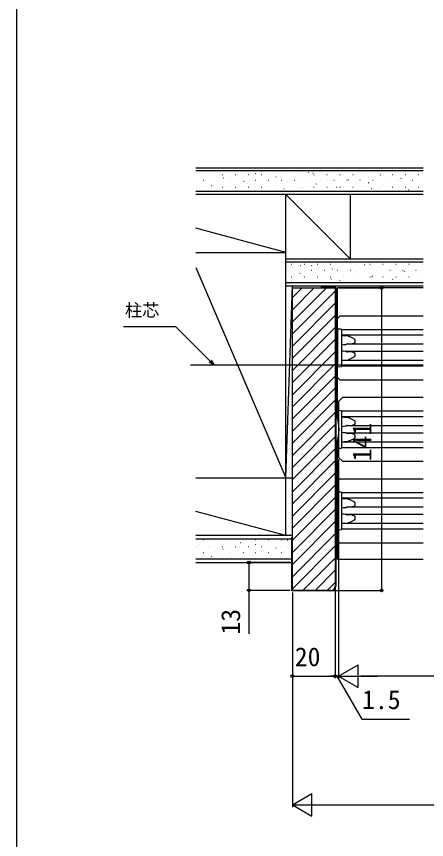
# Model space of a CAD drawing. Units: millimetres, scale not verified. Extents: x -525 to 525, y -783 to 779.
# Drawn here: x -525 to -334, y -399.7 to -16.1 of the extents above; entities that cross this region are included whole.
import ezdxf
from ezdxf.enums import TextEntityAlignment as Align

# ---------------------------------------------------------------- set-up
doc = ezdxf.new("R2010")
doc.units = ezdxf.units.MM
doc.header["$LTSCALE"] = 4
for name, color, linetype in [('0-5_YKK_12', 2, 'Continuous'), ('0-6_YKK_13', 4, 'Continuous'), ('0-8_YKK_D', 6, 'Continuous'), ('0-9_YKK_ZWAK', 7, 'Continuous'), ('0-A_YSS_K', 3, 'Continuous'), ('0-B_YSS_KE', 3, 'Continuous')]:
    doc.layers.add(name, color=color, linetype=linetype)
doc.styles.add('ＭＳ ゴシック', font='')
doc.styles.get('ＭＳ ゴシック').set_extended_font_data('MS Gothic')

msp = doc.modelspace()

# ---------------------------------------------------------------- linework, layer by layer
at = {"layer": '0-5_YKK_12'}
for p, q in [((-375.5, -203.032), (-375.5, -142.578)), ((-335.499, -142.578), (-375.5, -142.578)), ((-374.3, -155.578), (-376.3, -157.578)), ((-374.3, -155.578), (-335.499, -155.578)), ((-376.3, -157.578), (-376.3, -183.578)), ((-335.499, -162.078), (-373.519, -162.078)), ((-335.499, -164.678), (-373.5, -164.678)), ((-335.499, -168.878), (-371.286, -168.878)), ((-335.499, -172.278), (-371.286, -172.278)), ((-335.499, -176.478), (-373.5, -176.478)), ((-335.499, -178.577), (-444, -178.577)), ((-335.499, -179.078), (-373.519, -179.078)), ((-374.3, -185.578), (-376.3, -183.578)), ((-335.499, -185.578), (-374.3, -185.578)), ((-373, -193.578), (-375, -195.578)), ((-375, -195.578), (-375, -221.578)), ((-373, -193.578), (-335.499, -193.578)), ((-335.499, -200.078), (-373.519, -200.078)), ((-335.499, -202.678), (-373.5, -202.678)), ((-335.499, -206.878), (-371.286, -206.878)), ((-335.499, -210.278), (-371.286, -210.278)), ((-375.5, -269.078), (-375.5, -214.123)), ((-335.499, -214.478), (-373.5, -214.478)), ((-335.499, -217.078), (-373.519, -217.078)), ((-373, -223.578), (-375, -221.578)), ((-335.499, -223.578), (-373, -223.578)), ((-374.3, -231.578), (-376.3, -233.578)), ((-376.3, -233.578), (-376.3, -259.578)), ((-374.3, -231.578), (-335.499, -231.578)), ((-335.499, -238.078), (-373.519, -238.078)), ((-335.499, -240.678), (-373.5, -240.678)), ((-335.499, -244.878), (-371.286, -244.878)), ((-335.499, -248.278), (-371.286, -248.278)), ((-335.499, -252.478), (-373.5, -252.478)), ((-335.499, -255.078), (-373.519, -255.078)), ((-374.3, -261.578), (-376.3, -259.578)), ((-335.499, -261.578), (-374.3, -261.578)), ((-375.5, -269.078), (-335.499, -269.078))]:
    msp.add_line(p, q, dxfattribs=at)
at = {"layer": '0-6_YKK_13'}
for p, q in [((-373.5, -162.881), (-373.5, -162.182)), ((-373.5, -178.274), (-373.5, -162.881)), ((-372.37, -164.947), (-373.5, -164.878)), ((-370.543, -165.058), (-372.37, -164.947)), ((-370.873, -168.732), (-368.648, -168.693)), ((-369.755, -165.266), (-367.92, -166.202)), ((-367.338, -167.039), (-367.338, -167.675)), ((-368.648, -172.462), (-370.871, -172.423)), ((-373.5, -176.278), (-372.37, -176.208)), ((-372.37, -176.208), (-370.543, -176.097)), ((-367.92, -174.953), (-369.755, -175.889)), ((-367.338, -173.48), (-367.338, -174.116)), ((-375.5, -178.379), (-375.5, -179.378)), ((-375.5, -179.378), (-373.782, -179.272)), ((-373.5, -178.973), (-373.5, -178.274)), ((-375.974, -202.178), (-376.254, -202.178)), ((-376.254, -214.978), (-376.254, -202.178)), ((-373.5, -200.881), (-373.5, -200.182)), ((-373.5, -216.274), (-373.5, -200.881)), ((-372.37, -202.947), (-373.5, -202.878)), ((-370.543, -203.058), (-372.37, -202.947)), ((-369.755, -203.266), (-367.92, -204.202)), ((-370.873, -206.732), (-368.648, -206.693)), ((-367.338, -205.039), (-367.338, -205.675)), ((-368.648, -210.462), (-370.871, -210.423)), ((-373.5, -214.278), (-372.37, -214.208)), ((-372.37, -214.208), (-370.543, -214.097)), ((-367.92, -212.953), (-369.755, -213.889)), ((-367.338, -211.48), (-367.338, -212.116)), ((-376.254, -214.978), (-375.974, -214.978)), ((-375.5, -216.379), (-375.5, -217.378)), ((-375.5, -217.378), (-373.782, -217.272)), ((-373.5, -216.973), (-373.5, -216.274)), ((-373.5, -238.881), (-373.5, -238.182)), ((-373.5, -254.274), (-373.5, -238.881)), ((-372.37, -240.947), (-373.5, -240.878)), ((-370.543, -241.058), (-372.37, -240.947)), ((-369.755, -241.266), (-367.92, -242.202)), ((-370.873, -244.732), (-368.648, -244.693)), ((-367.338, -243.039), (-367.338, -243.675)), ((-368.648, -248.462), (-370.871, -248.423)), ((-373.5, -252.278), (-372.37, -252.208)), ((-372.37, -252.208), (-370.543, -252.097)), ((-367.92, -250.953), (-369.755, -251.889)), ((-367.338, -249.48), (-367.338, -250.116)), ((-375.5, -254.379), (-375.5, -255.378)), ((-375.5, -255.378), (-373.782, -255.272)), ((-373.5, -254.973), (-373.5, -254.274))]:
    msp.add_line(p, q, dxfattribs=at)
for points in [[(-373.782, -161.883), (-375.5, -161.778), (-375.5, -162.776), (-375.5, -165.085), (-375.5, -176.07), (-375.5, -178.379)], [(-370.863, -168.729), (-371.063, -168.792), (-371.261, -168.867), (-371.455, -168.953), (-371.645, -169.052)], [(-370.543, -165.058), (-370.382, -165.074), (-370.221, -165.103), (-370.063, -165.143), (-369.907, -165.197), (-369.755, -165.266)], [(-367.338, -167.675), (-367.35, -167.816), (-367.387, -167.951), (-367.445, -168.077), (-367.521, -168.191), (-367.61, -168.292), (-367.708, -168.38), (-367.815, -168.456), (-367.926, -168.519), (-368.042, -168.572), (-368.16, -168.615), (-368.281, -168.647), (-368.402, -168.671), (-368.525, -168.687), (-368.648, -168.693)], [(-367.92, -166.202), (-367.821, -166.257), (-367.727, -166.322), (-367.638, -166.396), (-367.556, -166.481), (-367.483, -166.576), (-367.422, -166.681), (-367.376, -166.795), (-367.347, -166.915), (-367.338, -167.039)], [(-373.5, -171.861), (-372.63, -171.967), (-371.759, -172.065)], [(-371.759, -169.089), (-372.629, -169.187), (-373.499, -169.294)], [(-371.645, -172.103), (-371.455, -172.202), (-371.261, -172.288), (-371.063, -172.363), (-370.863, -172.426)], [(-368.648, -172.462), (-368.516, -172.469), (-368.384, -172.487), (-368.253, -172.514), (-368.124, -172.552), (-367.997, -172.602), (-367.874, -172.664), (-367.757, -172.738), (-367.647, -172.827), (-367.547, -172.931), (-367.461, -173.05), (-367.395, -173.184), (-367.352, -173.329), (-367.338, -173.48)], [(-369.755, -175.889), (-369.907, -175.958), (-370.063, -176.012), (-370.221, -176.053), (-370.382, -176.081), (-370.543, -176.097)], [(-367.338, -174.116), (-367.347, -174.24), (-367.376, -174.36), (-367.422, -174.474), (-367.483, -174.579), (-367.556, -174.674), (-367.638, -174.759), (-367.727, -174.833), (-367.821, -174.898), (-367.92, -174.953)], [(-373.782, -199.883), (-375.5, -199.778), (-375.5, -200.776), (-375.5, -203.085), (-375.5, -203.203)], [(-370.543, -203.058), (-370.382, -203.074), (-370.221, -203.103), (-370.063, -203.143), (-369.907, -203.197), (-369.755, -203.266)], [(-371.759, -207.089), (-372.629, -207.187), (-373.499, -207.294)], [(-370.863, -206.729), (-371.063, -206.792), (-371.261, -206.867), (-371.455, -206.953), (-371.645, -207.052)], [(-367.338, -205.675), (-367.35, -205.816), (-367.387, -205.951), (-367.445, -206.077), (-367.521, -206.191), (-367.61, -206.292), (-367.708, -206.38), (-367.815, -206.456), (-367.926, -206.519), (-368.042, -206.572), (-368.16, -206.615), (-368.281, -206.647), (-368.402, -206.671), (-368.525, -206.687), (-368.648, -206.693)], [(-367.92, -204.202), (-367.821, -204.257), (-367.727, -204.322), (-367.638, -204.396), (-367.556, -204.481), (-367.483, -204.576), (-367.422, -204.681), (-367.376, -204.795), (-367.347, -204.915), (-367.338, -205.039)], [(-373.5, -209.861), (-372.63, -209.967), (-371.759, -210.065)], [(-371.645, -210.103), (-371.455, -210.202), (-371.261, -210.288), (-371.063, -210.363), (-370.863, -210.426)], [(-368.648, -210.462), (-368.516, -210.469), (-368.384, -210.487), (-368.253, -210.514), (-368.124, -210.552), (-367.997, -210.602), (-367.874, -210.664), (-367.757, -210.738), (-367.647, -210.827), (-367.547, -210.931), (-367.461, -211.05), (-367.395, -211.184), (-367.352, -211.329), (-367.338, -211.48)], [(-375.5, -213.952), (-375.5, -214.07), (-375.5, -216.379)], [(-369.755, -213.889), (-369.907, -213.958), (-370.063, -214.012), (-370.221, -214.053), (-370.382, -214.081), (-370.543, -214.097)], [(-367.338, -212.116), (-367.347, -212.24), (-367.376, -212.36), (-367.422, -212.474), (-367.483, -212.579), (-367.556, -212.674), (-367.638, -212.759), (-367.727, -212.833), (-367.821, -212.898), (-367.92, -212.953)], [(-373.782, -237.883), (-375.5, -237.778), (-375.5, -238.776), (-375.5, -241.085), (-375.5, -252.07), (-375.5, -254.379)], [(-370.543, -241.058), (-370.382, -241.074), (-370.221, -241.103), (-370.063, -241.143), (-369.907, -241.197), (-369.755, -241.266)], [(-371.759, -245.089), (-372.629, -245.187), (-373.499, -245.294)], [(-370.863, -244.729), (-371.063, -244.792), (-371.261, -244.867), (-371.455, -244.953), (-371.645, -245.052)], [(-367.338, -243.675), (-367.35, -243.816), (-367.387, -243.951), (-367.445, -244.077), (-367.521, -244.191), (-367.61, -244.292), (-367.708, -244.38), (-367.815, -244.456), (-367.926, -244.519), (-368.042, -244.572), (-368.16, -244.615), (-368.281, -244.647), (-368.402, -244.671), (-368.525, -244.687), (-368.648, -244.693)], [(-367.92, -242.202), (-367.821, -242.257), (-367.727, -242.322), (-367.638, -242.396), (-367.556, -242.481), (-367.483, -242.576), (-367.422, -242.681), (-367.376, -242.795), (-367.347, -242.915), (-367.338, -243.039)], [(-373.5, -247.861), (-372.63, -247.967), (-371.759, -248.065)], [(-371.645, -248.103), (-371.455, -248.202), (-371.261, -248.288), (-371.063, -248.363), (-370.863, -248.426)], [(-368.648, -248.462), (-368.516, -248.469), (-368.384, -248.487), (-368.253, -248.514), (-368.124, -248.552), (-367.997, -248.602), (-367.874, -248.664), (-367.757, -248.738), (-367.647, -248.827), (-367.547, -248.931), (-367.461, -249.05), (-367.395, -249.184), (-367.352, -249.329), (-367.338, -249.48)], [(-369.755, -251.889), (-369.907, -251.958), (-370.063, -252.012), (-370.221, -252.053), (-370.382, -252.081), (-370.543, -252.097)], [(-367.338, -250.116), (-367.347, -250.24), (-367.376, -250.36), (-367.422, -250.474), (-367.483, -250.579), (-367.556, -250.674), (-367.638, -250.759), (-367.727, -250.833), (-367.821, -250.898), (-367.92, -250.953)]]:
    msp.add_lwpolyline(points, dxfattribs=at)
for centre, radius, start, end in [((-373.8, -162.182), 0.3, 0, 86.5), ((-371.792, -168.79), 0.3, 276.36916, 299.27728), ((-371.792, -172.365), 0.3, 60.72272, 83.63084), ((-373.8, -178.973), 0.3, 273.5, 0), ((-375.974, -202.478), 0.3, 17.1558, 90), ((-395.734, -208.578), 20.98, 342.8442, 17.1558), ((-373.8, -200.182), 0.3, 0, 86.5), ((-371.792, -206.79), 0.3, 276.36916, 299.27728), ((-371.792, -210.365), 0.3, 60.72272, 83.63084), ((-375.974, -214.678), 0.3, 270, 342.8442), ((-373.8, -216.973), 0.3, 273.5, 0), ((-373.8, -238.182), 0.3, 0, 86.5), ((-371.792, -244.79), 0.3, 276.36916, 299.27728), ((-371.792, -248.365), 0.3, 60.72272, 83.63084), ((-373.8, -254.973), 0.3, 273.5, 0)]:
    msp.add_arc(centre, radius, start, end, dxfattribs=at)
at = {"layer": '0-8_YKK_D'}
for p, q in [((-375.5, -142.578), (-354.002, -142.578)), ((-355.002, -142.578), (-355.002, -283.578)), ((-375, -222.578), (-375, -324.578)), ((-375, -222.578), (-375, -324.578)), ((-397.5, -270.577), (-417.7, -270.577)), ((-397.5, -283.578), (-417.7, -283.578)), ((-377.559, -283.578), (-354.002, -283.578)), ((-376.5, -282.578), (-376.5, -324.578)), ((-376.5, -282.578), (-376.5, -324.578)), ((-396.5, -284.578), (-396.5, -324.578)), ((-396.5, -285.578), (-396.5, -384.578)), ((-375, -323.578), (-365.907, -318.328)), ((-365.907, -328.828), (-365.907, -318.328)), ((-396.5, -323.578), (-376.5, -323.578)), ((-376.5, -323.578), (-379.05, -323.578)), ((-375, -323.578), (-376.5, -323.578)), ((-375, -323.578), (-376.5, -323.578)), ((-375, -323.578), (-372.45, -323.578)), ((-375, -323.578), (-365.907, -328.828)), ((-375, -323.578), (-356.813, -323.578)), ((-263, -323.578), (-364.5, -323.578)), ((-396.5, -383.578), (-387.407, -378.328)), ((-387.407, -388.828), (-387.407, -378.328)), ((-396.5, -383.578), (-387.407, -388.828)), ((-396.5, -383.578), (-378.313, -383.578)), ((-386, -383.578), (94, -383.578))]:
    msp.add_line(p, q, dxfattribs=at)
for points in [[(-432.942, -178.577), (-434.746, -176.774), (-450.812, -160.708), (-475.204, -160.708)], [(-434.262, -176.291), (-432.942, -178.577), (-435.229, -177.258)], [(-416.7, -270.577), (-416.7, -283.578), (-416.7, -303.855)], [(-375.75, -323.578), (-364.189, -343.578), (-341.917, -343.578)]]:
    msp.add_lwpolyline(points, dxfattribs=at)
for centre in [(-355.002, -142.578), (-416.7, -270.577), (-416.7, -283.578), (-355.002, -283.578), (-396.5, -323.578), (-376.5, -323.578), (-376.5, -323.578)]:
    msp.add_circle(centre, 0.637, dxfattribs=at)
at = {"layer": '0-9_YKK_ZWAK'}
msp.add_line((-525, 746.6), (-525, -783.4), dxfattribs=at)
at = {"layer": '0-A_YSS_K'}
for p, q in [((-441.5, -86.577), (-335.499, -86.577)), ((-335.499, -88.077), (-441.5, -88.077)), ((-336.774, -88.246), (-336.755, -88.239)), ((-441.214, -89.657), (-441.114, -89.657)), ((-437.678, -89.886), (-437.659, -89.88)), ((-435.134, -89.657), (-435.034, -89.657)), ((-429.054, -89.657), (-428.954, -89.657)), ((-428.724, -91.466), (-428.557, -91.355)), ((-424.659, -90.958), (-424.641, -90.952)), ((-422.974, -89.657), (-422.874, -89.657)), ((-419.173, -89.015), (-419.154, -89.009)), ((-416.894, -89.657), (-416.794, -89.657)), ((-413.74, -89.384), (-413.574, -89.273)), ((-411.641, -92.03), (-411.622, -92.023)), ((-410.814, -89.657), (-410.714, -89.657)), ((-406.155, -90.087), (-406.136, -90.081)), ((-404.734, -89.657), (-404.634, -89.657)), ((-404.135, -90.861), (-403.968, -90.751)), ((-398.654, -89.657), (-398.554, -89.657)), ((-393.136, -91.159), (-393.117, -91.152)), ((-392.574, -89.657), (-392.474, -89.657)), ((-389.151, -88.779), (-388.984, -88.669)), ((-386.896, -88.949), (-386.877, -88.943)), ((-386.494, -89.657), (-386.394, -89.657)), ((-380.414, -89.657), (-380.314, -89.657)), ((-374.334, -89.657), (-374.234, -89.657)), ((-373.878, -90.021), (-373.859, -90.014)), ((-370.557, -92.144), (-370.391, -92.033)), ((-368.254, -89.657), (-368.154, -89.657)), ((-362.174, -89.657), (-362.074, -89.657)), ((-360.859, -91.093), (-360.84, -91.086)), ((-356.094, -89.657), (-355.994, -89.657)), ((-355.574, -90.062), (-355.407, -89.951)), ((-355.279, -89.117), (-355.26, -89.11)), ((-350.014, -89.657), (-349.914, -89.657)), ((-345.968, -91.54), (-345.801, -91.429)), ((-343.934, -89.657), (-343.834, -89.657)), ((-342.26, -90.189), (-342.241, -90.182)), ((-337.854, -89.657), (-337.754, -89.657)), ((-441.214, -95.637), (-441.114, -95.637)), ((-437.984, -92.407), (-437.884, -92.407)), ((-436.48, -95.144), (-436.461, -95.138)), ((-435.134, -95.637), (-435.034, -95.637)), ((-434.103, -95.026), (-433.936, -94.915)), ((-431.904, -92.407), (-431.804, -92.407)), ((-430.24, -92.934), (-430.221, -92.928)), ((-429.054, -95.637), (-428.954, -95.637)), ((-425.824, -92.407), (-425.724, -92.407)), ((-422.974, -95.637), (-422.874, -95.637)), ((-419.744, -92.407), (-419.644, -92.407)), ((-419.119, -92.944), (-418.952, -92.833)), ((-417.221, -94.006), (-417.203, -94)), ((-416.894, -95.637), (-416.794, -95.637)), ((-413.664, -92.407), (-413.564, -92.407)), ((-410.814, -95.637), (-410.714, -95.637)), ((-407.584, -92.407), (-407.484, -92.407)), ((-404.734, -95.637), (-404.634, -95.637)), ((-404.203, -95.078), (-404.184, -95.071)), ((-401.504, -92.407), (-401.404, -92.407)), ((-398.654, -95.637), (-398.554, -95.637)), ((-398.622, -93.102), (-398.604, -93.095)), ((-395.424, -92.407), (-395.324, -92.407)), ((-392.574, -95.637), (-392.474, -95.637)), ((-389.344, -92.407), (-389.244, -92.407)), ((-386.494, -95.637), (-386.394, -95.637)), ((-385.604, -94.174), (-385.585, -94.167)), ((-385.541, -94.226), (-385.375, -94.115)), ((-383.264, -92.407), (-383.164, -92.407)), ((-380.414, -95.637), (-380.314, -95.637)), ((-380.118, -92.231), (-380.099, -92.224)), ((-377.184, -92.407), (-377.084, -92.407)), ((-375.936, -95.704), (-375.769, -95.593)), ((-374.334, -95.637), (-374.234, -95.637)), ((-372.585, -95.246), (-372.567, -95.239)), ((-371.104, -92.407), (-371.004, -92.407)), ((-368.254, -95.637), (-368.154, -95.637)), ((-367.099, -93.303), (-367.08, -93.296)), ((-365.024, -92.407), (-364.924, -92.407)), ((-362.174, -95.637), (-362.074, -95.637)), ((-360.952, -93.622), (-360.785, -93.511)), ((-358.944, -92.407), (-358.844, -92.407)), ((-356.094, -95.637), (-355.994, -95.637)), ((-354.081, -94.375), (-354.062, -94.368)), ((-352.864, -92.407), (-352.764, -92.407)), ((-350.014, -95.637), (-349.914, -95.637)), ((-347.841, -92.165), (-347.822, -92.158)), ((-346.784, -92.407), (-346.684, -92.407)), ((-343.934, -95.637), (-343.834, -95.637)), ((-341.062, -95.446), (-341.043, -95.44)), ((-340.704, -92.407), (-340.604, -92.407)), ((-337.854, -95.637), (-337.754, -95.637)), ((-441.5, -97.577), (-335.499, -97.577)), ((-335.499, -99.077), (-441.5, -99.077)), ((-423.462, -96.216), (-423.443, -96.209)), ((-410.443, -97.288), (-410.424, -97.281)), ((-400.525, -96.308), (-400.358, -96.198)), ((-399.5, -126.077), (-399.5, -99.077)), ((-391.184, -96.15), (-391.166, -96.143)), ((-378.166, -97.222), (-378.147, -97.215)), ((-359.567, -96.317), (-359.548, -96.311)), ((-346.548, -97.389), (-346.53, -97.382)), ((-342.359, -96.986), (-342.192, -96.876)), ((-399.5, -126.077), (-441.5, -114.824)), ((-441.5, -126.077), (-399.5, -126.077)), ((-399.5, -231.077), (-399.5, -126.077)), ((-399.5, -129.077), (-335.499, -129.077)), ((-441.5, -133.077), (-399.5, -231.077)), ((-335.499, -130.577), (-399.5, -130.577)), ((-396.894, -131.517), (-396.794, -131.517)), ((-393.664, -134.267), (-393.564, -134.267)), ((-392.626, -132.152), (-392.608, -132.146)), ((-390.814, -131.517), (-390.714, -131.517)), ((-387.601, -132.333), (-387.434, -132.223)), ((-387.584, -134.267), (-387.484, -134.267)), ((-384.734, -131.517), (-384.634, -131.517)), ((-381.504, -134.267), (-381.404, -134.267)), ((-379.608, -133.224), (-379.589, -133.218)), ((-378.654, -131.517), (-378.554, -131.517)), ((-377.995, -133.811), (-377.829, -133.701)), ((-375.424, -134.267), (-375.324, -134.267)), ((-374.027, -131.248), (-374.009, -131.241)), ((-372.574, -131.517), (-372.474, -131.517)), ((-369.344, -134.267), (-369.244, -134.267)), ((-366.494, -131.517), (-366.394, -131.517)), ((-363.264, -134.267), (-363.164, -134.267)), ((-363.012, -131.729), (-362.845, -131.619)), ((-361.009, -132.32), (-360.99, -132.313)), ((-360.414, -131.517), (-360.314, -131.517)), ((-357.184, -134.267), (-357.084, -134.267)), ((-354.334, -131.517), (-354.234, -131.517)), ((-351.104, -134.267), (-351.004, -134.267)), ((-348.254, -131.517), (-348.154, -131.517)), ((-347.99, -133.392), (-347.972, -133.385)), ((-345.024, -134.267), (-344.924, -134.267)), ((-342.504, -131.449), (-342.485, -131.442)), ((-342.174, -131.517), (-342.074, -131.517)), ((-338.944, -134.267), (-338.844, -134.267)), ((-336.094, -131.517), (-335.994, -131.517)), ((-398.867, -134.362), (-398.848, -134.355)), ((-396.894, -137.497), (-396.794, -137.497)), ((-392.979, -135.893), (-392.813, -135.783)), ((-391.334, -137.377), (-391.316, -137.37)), ((-390.814, -137.497), (-390.714, -137.497)), ((-385.848, -135.434), (-385.829, -135.427)), ((-384.734, -137.497), (-384.634, -137.497)), ((-378.654, -137.497), (-378.554, -137.497)), ((-372.83, -136.506), (-372.811, -136.499)), ((-372.574, -137.497), (-372.474, -137.497)), ((-366.589, -134.296), (-366.571, -134.289)), ((-366.494, -137.497), (-366.394, -137.497)), ((-360.414, -137.497), (-360.314, -137.497)), ((-359.811, -137.578), (-359.792, -137.571)), ((-359.402, -137.176), (-359.235, -137.065)), ((-354.334, -137.497), (-354.234, -137.497)), ((-353.571, -135.368), (-353.552, -135.361)), ((-348.254, -137.497), (-348.154, -137.497)), ((-344.418, -135.094), (-344.251, -134.983)), ((-342.174, -137.497), (-342.074, -137.497)), ((-340.552, -136.44), (-340.534, -136.433)), ((-336.094, -137.497), (-335.994, -137.497)), ((-399.5, -140.077), (-335.499, -140.077)), ((-399.5, -231.077), (-396.5, -141.577)), ((-399.5, -141.577), (-335.499, -141.577)), ((-396.915, -139.353), (-396.896, -139.346)), ((-396.5, -270.577), (-396.5, -141.577)), ((-378.316, -138.449), (-378.297, -138.442)), ((-374.386, -139.258), (-374.219, -139.147)), ((-365.297, -139.52), (-365.279, -139.514)), ((-349.797, -138.654), (-349.63, -138.543)), ((-346.793, -138.649), (-346.774, -138.643)), ((-396.5, -147.108), (-391.97, -142.578)), ((-396.5, -152.765), (-386.313, -142.578)), ((-396.5, -158.422), (-380.656, -142.578)), ((-396.5, -164.078), (-376.5, -144.078)), ((-396.5, -169.735), (-376.5, -149.735)), ((-396.5, -175.392), (-376.5, -155.392)), ((-396.5, -181.049), (-376.5, -161.049)), ((-396.5, -186.706), (-376.5, -166.706)), ((-396.5, -192.363), (-376.5, -172.363)), ((-396.5, -198.02), (-376.5, -178.02)), ((-396.5, -203.676), (-376.5, -183.676)), ((-396.5, -209.333), (-376.5, -189.333)), ((-396.5, -214.99), (-376.5, -194.99)), ((-396.5, -220.647), (-376.5, -200.647)), ((-396.5, -226.304), (-376.5, -206.304)), ((-396.5, -231.961), (-376.5, -211.961)), ((-396.5, -237.618), (-376.5, -217.618)), ((-396.5, -243.274), (-376.5, -223.274)), ((-396.5, -248.931), (-376.5, -228.931)), ((-441.5, -231.077), (-396.5, -231.077)), ((-441.5, -231.077), (-399.5, -231.077)), ((-399.5, -258.077), (-399.5, -231.077)), ((-396.5, -254.588), (-376.5, -234.588)), ((-396.5, -260.245), (-376.5, -240.245)), ((-399.5, -258.077), (-441.5, -246.824)), ((-396.5, -265.902), (-376.5, -245.902)), ((-396.5, -271.559), (-376.5, -251.559)), ((-396.5, -258.077), (-441.5, -258.077)), ((-441.5, -259.577), (-396.5, -259.577)), ((-437.984, -259.927), (-437.884, -259.927)), ((-433.608, -260.175), (-433.59, -260.168)), ((-431.904, -259.927), (-431.804, -259.927)), ((-425.824, -259.927), (-425.724, -259.927)), ((-419.744, -259.927), (-419.644, -259.927)), ((-413.664, -259.927), (-413.564, -259.927)), ((-407.584, -259.927), (-407.484, -259.927)), ((-401.991, -260.342), (-401.972, -260.336)), ((-401.504, -259.927), (-401.404, -259.927)), ((-398.859, -260.246), (-398.693, -260.136)), ((-396.5, -277.216), (-376.5, -257.216)), ((-441.214, -263.157), (-441.114, -263.157)), ((-439.849, -262.385), (-439.83, -262.378)), ((-435.134, -263.157), (-435.034, -263.157)), ((-429.054, -263.157), (-428.954, -263.157)), ((-428.827, -264.41), (-428.66, -264.3)), ((-426.83, -263.457), (-426.811, -263.45)), ((-422.974, -263.157), (-422.874, -263.157)), ((-420.59, -261.247), (-420.571, -261.24)), ((-416.894, -263.157), (-416.794, -263.157)), ((-413.843, -262.328), (-413.677, -262.218)), ((-413.812, -264.528), (-413.793, -264.522)), ((-410.814, -263.157), (-410.714, -263.157)), ((-407.571, -262.319), (-407.553, -262.312)), ((-404.734, -263.157), (-404.634, -263.157)), ((-404.238, -263.806), (-404.071, -263.696)), ((-398.654, -263.157), (-398.554, -263.157)), ((-396.5, -282.872), (-376.5, -262.872)), ((-437.984, -265.907), (-437.884, -265.907)), ((-437.897, -267.375), (-437.878, -267.369)), ((-434.206, -267.97), (-434.039, -267.86)), ((-432.316, -265.399), (-432.298, -265.393)), ((-431.904, -265.907), (-431.804, -265.907)), ((-425.824, -265.907), (-425.724, -265.907)), ((-424.878, -268.447), (-424.86, -268.441)), ((-419.744, -265.907), (-419.644, -265.907)), ((-419.298, -266.471), (-419.279, -266.464)), ((-419.222, -265.888), (-419.055, -265.778)), ((-413.664, -265.907), (-413.564, -265.907)), ((-407.584, -265.907), (-407.484, -265.907)), ((-406.279, -267.543), (-406.261, -267.536)), ((-401.504, -265.907), (-401.404, -265.907)), ((-400.793, -265.6), (-400.774, -265.593)), ((-391.548, -283.578), (-376.5, -268.529)), ((-396.5, -269.077), (-441.5, -269.077)), ((-441.5, -270.577), (-396.5, -270.577)), ((-385.891, -283.578), (-376.5, -274.186)), ((-380.235, -283.578), (-376.5, -279.843))]:
    msp.add_line(p, q, dxfattribs=at)
msp.add_lwpolyline([(-369.5, -99.077), (-369.5, -129.077), (-399.5, -99.077)], dxfattribs=at)
at = {"layer": '0-B_YSS_KE'}
for p, q in [((-376.5, -142.578), (-376.5, -281.578)), ((-376.3, -142.378), (-376.3, -281.578))]:
    msp.add_line(p, q, dxfattribs=at)
for points in [[(-378.5, -283.578), (-396.5, -283.578), (-396.5, -228.578), (-396.5, -142.578), (-383.5, -142.578), (-376.5, -142.578)], [(-376.3, -142.378), (-383.3, -142.378), (-383.3, -142.578)], [(-378.5, -283.778), (-396.7, -283.778), (-396.7, -258.778), (-396.5, -258.778)]]:
    msp.add_lwpolyline(points, dxfattribs=at)
for radius in [2.2, 2]:
    msp.add_arc((-378.5, -281.578), radius, 270.00001, 359.99999, dxfattribs=at)

# ---------------------------------------------------------------- texts
at = {"layer": '0-8_YKK_D', "style": 'ＭＳ ゴシック'}
for s, height, p in [('柱芯', 5.865, (-474.469, -157.691)), ('20', 8.798, (-395.364, -321.578)), ('1.5', 8.798, (-364.03, -341.578))]:
    msp.add_text(s, height=height, dxfattribs=at).set_placement(p, align=Align.BOTTOM_LEFT)
for s, p in [('141', (-357.002, -223.453)), ('13', (-418.2, -304.196))]:
    msp.add_text(s, height=8.798, rotation=90, dxfattribs=at).set_placement(p, align=Align.BOTTOM_LEFT)

doc.saveas('drawing.dxf')
